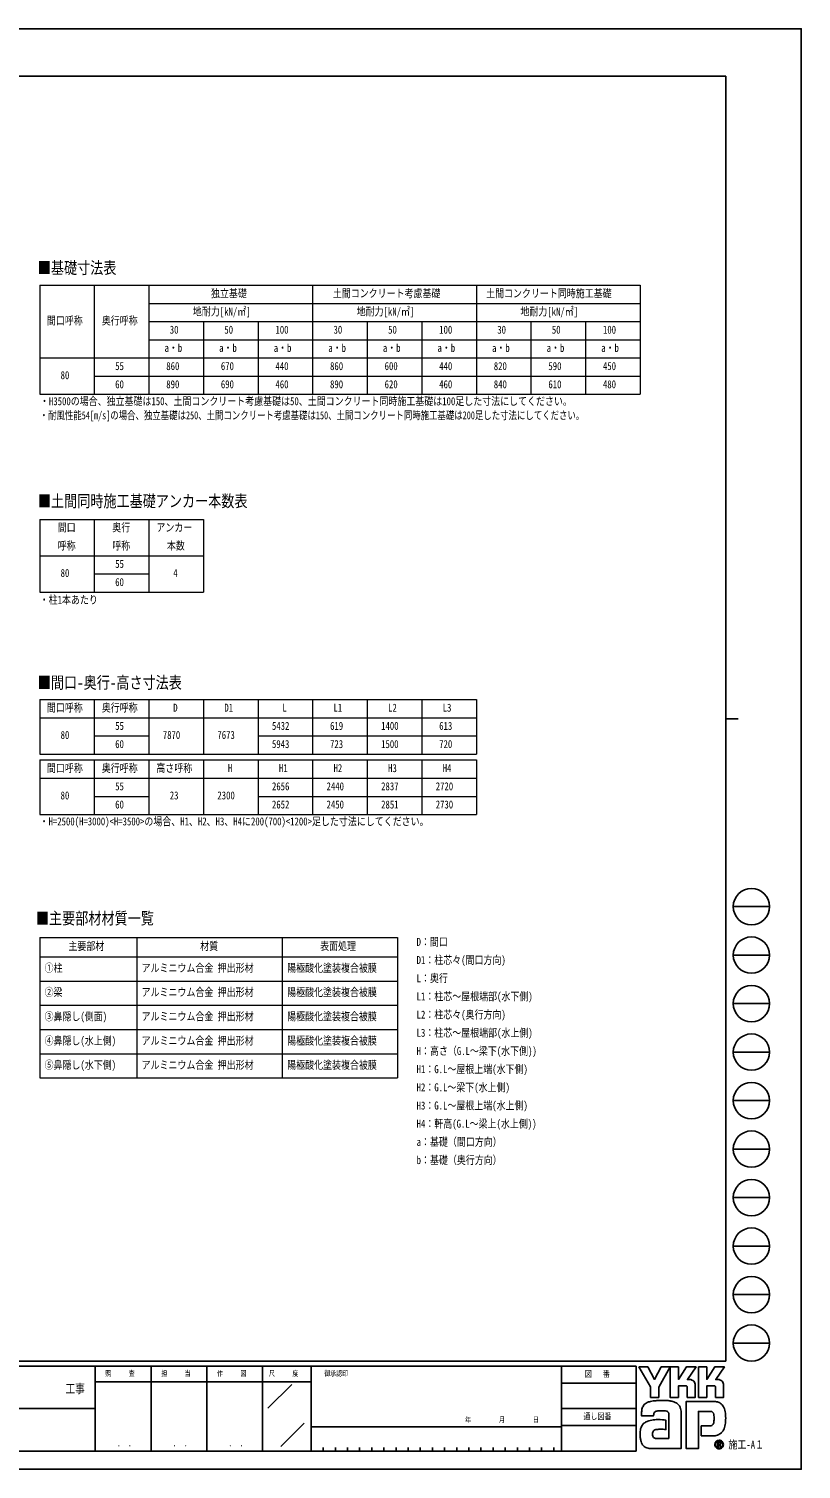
# Model space of a CAD drawing. Units: millimetres, scale not verified. Extents: x -16820 to 16820, y -11880 to 11880.
# Drawn here: x 4085 to 16820, y -11880 to 11880 of the extents above; entities that cross this region are included whole.
import ezdxf
from ezdxf.enums import TextEntityAlignment as Align

# ---------------------------------------------------------------- set-up
doc = ezdxf.new("R2010")
doc.units = ezdxf.units.MM
doc.header["$LTSCALE"] = 50
doc.layers.add('0-1_TABLE1', color=7, linetype='Continuous', lineweight=18)
doc.layers.add('0-2_USER1', color=3, linetype='Continuous')
doc.layers.add('0-8_YKK_ZWAK', color=7, linetype='Continuous')
doc.styles.add('ＭＳ ゴシック', font='')
doc.styles.get('ＭＳ ゴシック').set_extended_font_data('MS Gothic')

msp = doc.modelspace()

# ---------------------------------------------------------------- linework, layer by layer
at = {"layer": '0-1_TABLE1'}
for p, q in [((4265.08, 7651), (14165.08, 7651)), ((4265.08, 7651), (4265.08, 5851)), ((5165.08, 7651), (5165.08, 5851)), ((6065.08, 7651), (6065.08, 5851)), ((8765.08, 7651), (8765.08, 5851)), ((11465.08, 7651), (11465.08, 5851)), ((6065.08, 7351), (14165.08, 7351)), ((6065.08, 7051), (14165.08, 7051)), ((6965.08, 7051), (6965.08, 5851)), ((7865.08, 7051), (7865.08, 5851)), ((9665.08, 7051), (9665.08, 5851)), ((10565.08, 7051), (10565.08, 5851)), ((12365.08, 7051), (12365.08, 5851)), ((13265.08, 7051), (13265.08, 5851)), ((6065.08, 6751), (14165.08, 6751)), ((4265.08, 6451), (14165.08, 6451)), ((5165.08, 6151), (14165.08, 6151)), ((4265.08, 3788), (6965.08, 3788)), ((4265.08, 3788), (4265.08, 2588)), ((5165.08, 3788), (5165.08, 2588)), ((6065.08, 3788), (6065.08, 2588)), ((6965.08, 3788), (6965.08, 2588)), ((4265.08, 3188), (6965.08, 3188)), ((5165.08, 2888), (6065.08, 2888)), ((4265.08, 2588), (6965.08, 2588)), ((4265.08, 816), (11465.08, 816)), ((4265.08, 816), (4265.08, -84)), ((5165.08, 816), (5165.08, -84)), ((6065.08, 816), (6065.08, -84)), ((6965.08, 816), (6965.08, -84)), ((7865.08, 816), (7865.08, -84)), ((8765.08, 816), (8765.08, -84)), ((9665.08, 816), (9665.08, -84)), ((10565.08, 816), (10565.08, -84)), ((11465.08, 816), (11465.08, -84)), ((4265.08, 516), (11465.08, 516)), ((5165.08, 216), (6065.08, 216)), ((7865.08, 216), (11465.08, 216)), ((4265.08, -84), (11465.08, -84)), ((4265.08, -181), (11465.08, -181)), ((4265.08, -181), (4265.08, -1081)), ((5165.08, -181), (5165.08, -1081)), ((6065.08, -181), (6065.08, -1081)), ((6965.08, -181), (6965.08, -1081)), ((7865.08, -181), (7865.08, -1081)), ((8765.08, -181), (8765.08, -1081)), ((9665.08, -181), (9665.08, -1081)), ((10565.08, -181), (10565.08, -1081)), ((11465.08, -181), (11465.08, -1081)), ((4265.08, -481), (11465.08, -481)), ((5165.08, -781), (6065.08, -781)), ((7865.08, -781), (11465.08, -781)), ((4265.08, -1081), (11465.08, -1081)), ((4265.08, -3107), (10165.08, -3107)), ((4265.08, -3107), (4265.08, -5427)), ((5865.08, -3107), (5865.08, -5427)), ((8265.08, -3107), (8265.08, -5427)), ((10165.08, -3107), (10165.08, -5427)), ((4265.08, -3427), (10165.08, -3427)), ((4265.08, -3827), (10165.08, -3827)), ((4265.08, -4227), (10165.08, -4227)), ((4265.08, -4627), (10165.08, -4627)), ((4265.08, -5027), (10165.08, -5027)), ((4265.08, -5427), (10165.08, -5427))]:
    msp.add_line(p, q, dxfattribs=at)
for points in [[(14165.08, 7651), (14165.08, 7051), (14165.08, 5851)], [(4265.08, 5851), (5165.08, 5851), (14165.08, 5851)]]:
    msp.add_lwpolyline(points, dxfattribs=at)
at = {"layer": '0-8_YKK_ZWAK'}
for p, q in [((15580.08, 11100), (-15619.92, 11100)), ((15580.08, 11100), (15580.08, -10100)), ((15580.08, 500), (15780.08, 500)), ((15700.08, -2600), (16300.08, -2600)), ((15700.08, -3400), (16300.08, -3400)), ((15700.08, -4200), (16300.08, -4200)), ((15700.08, -5000), (16300.08, -5000)), ((15700.08, -5800), (16300.08, -5800)), ((15700.08, -6600), (16300.08, -6600)), ((15700.08, -7400), (16300.08, -7400)), ((15700.08, -8200), (16300.08, -8200)), ((15700.08, -9000), (16300.08, -9000)), ((15700.08, -9800), (16300.08, -9800)), ((15580.08, -10100), (-15619.92, -10100)), ((5180.08, -10180), (-19.92, -10180)), ((6100.08, -10180), (6100.08, -11580)), ((7020.08, -10180), (7020.08, -11580)), ((7940.08, -10180), (7940.08, -11580)), ((8740.08, -10180), (7940.08, -10180)), ((12870.08, -10180), (8740.08, -10180)), ((8740.08, -10180), (8740.08, -11580)), ((12870.08, -10180), (12870.08, -11580)), ((14100.08, -10180), (12870.08, -10180)), ((14100.08, -10180), (14100.08, -11580)), ((7940.08, -10440), (5180.08, -10440)), ((7940.08, -10440), (8740.08, -10440)), ((8028.42, -10873.16), (8420.15, -10481.43)), ((12870.08, -10460), (14100.08, -10460)), ((-19.92, -10880), (5180.08, -10880)), ((12870.08, -10880), (14100.08, -10880)), ((8242.69, -11503.95), (8627.57, -11119.07)), ((14100.08, -11160), (12870.08, -11160)), ((8740.08, -11180), (12870.08, -11180)), ((-19.92, -11580), (5180.08, -11580)), ((5180.08, -11580), (7940.08, -11580)), ((7940.08, -11580), (8740.08, -11580)), ((8740.08, -11580), (12870.08, -11580)), ((8940.08, -11520), (8940.08, -11580)), ((9140.08, -11520), (9140.08, -11580)), ((9340.08, -11520), (9340.08, -11580)), ((9540.08, -11520), (9540.08, -11580)), ((9740.08, -11520), (9740.08, -11580)), ((9940.08, -11520), (9940.08, -11580)), ((10140.08, -11520), (10140.08, -11580)), ((10340.08, -11520), (10340.08, -11580)), ((10540.08, -11520), (10540.08, -11580)), ((10740.08, -11520), (10740.08, -11580)), ((10940.08, -11520), (10940.08, -11580)), ((11140.08, -11520), (11140.08, -11580)), ((11340.08, -11520), (11340.08, -11580)), ((11540.08, -11520), (11540.08, -11580)), ((11740.08, -11520), (11740.08, -11580)), ((11940.08, -11520), (11940.08, -11580)), ((12140.08, -11520), (12140.08, -11580)), ((12340.08, -11520), (12340.08, -11580)), ((12540.08, -11520), (12540.08, -11580)), ((12740.08, -11520), (12740.08, -11580)), ((12870.08, -11580), (14100.08, -11580)), ((15466.69, -11535.92), (15466.69, -11535.92)), ((15516.66, -11422.88), (15516.66, -11422.88))]:
    msp.add_line(p, q, dxfattribs=at)
for points in [[(-16820, -11880), (16820, -11880), (16820, 11880), (-16820, 11880)], [(14144.08, -10192), (14291.32, -10192), (14401.89, -10400.4), (14512.16, -10192), (14659.51, -10192), (14470.69, -10527.96), (14470.69, -10696.54), (14336.39, -10696.54), (14336.39, -10523.43)]]:
    msp.add_lwpolyline(points, close=True, dxfattribs=at)
for points in [[(7940.08, -10180), (5180.08, -10180), (5180.08, -11580)], [(14922.19, -10506.44), (14795.08, -10506.44), (14795.08, -10696.39), (14659.66, -10696.39), (14659.66, -10192), (14795.08, -10192), (14795.08, -10398.34), (14928.28, -10192), (15087.35, -10192), (14944.64, -10400.85), (14949.7, -10400.85), (14955.28, -10400.85), (14961.01, -10400.85), (14966.53, -10400.85), (14971.46, -10400.85), (14975.44, -10400.85), (14978.1, -10400.85), (14979.07, -10400.85)], [(15390.05, -10506.44), (15263.08, -10506.44), (15263.08, -10696.54), (15127.58, -10696.54), (15127.58, -10192), (15263.08, -10192), (15263.08, -10398.34), (15396.13, -10192), (15555.21, -10192), (15412.49, -10400.85), (15417.6, -10400.85), (15423.21, -10400.85), (15428.95, -10400.85), (15434.45, -10400.85), (15439.37, -10400.85), (15443.32, -10400.85), (15445.97, -10400.85), (15446.93, -10400.85)], [(15018.02, -10408.85), (15034.2, -10418.09), (15047.89, -10430.13), (15058.9, -10444.47), (15067.02, -10460.6), (15072.04, -10477.99), (15073.77, -10496.14), (15073.77, -10696.87), (14941.64, -10696.87), (14941.64, -10525.64)], [(15485.93, -10408.85), (15502.15, -10418.09), (15515.9, -10430.13), (15526.96, -10444.47), (15535.13, -10460.6), (15540.19, -10477.99), (15541.92, -10496.14), (15541.92, -10696.54), (15409.5, -10696.54), (15409.5, -10525.64)], [(14419.18, -10929.25), (14409.89, -10934.48), (14402.64, -10940.87), (14397.15, -10948.33), (14393.17, -10956.78), (14390.42, -10966.12), (14388.64, -10976.28), (14387.56, -10987.16), (14386.92, -10998.67), (14186.98, -10999.16), (14187.56, -10971.81), (14188.67, -10941.09)], [(14830.83, -10876.66), (14836.51, -10899.61), (14839.72, -10924.17), (14840.74, -10950.34), (14840.74, -11540), (14358.21, -11540)], [(14495.79, -11062.11), (14533.63, -11064.61), (14563.38, -11067.94), (14582.84, -11071.07), (14589.82, -11072.93), (14589.82, -11225.89), (14567.69, -11223.56), (14543.42, -11222.24), (14518.59, -11221.73), (14494.75, -11221.81), (14473.47, -11222.25), (14456.33, -11222.84), (14444.9, -11223.35), (14440.74, -11223.57), (14423.45, -11226.73), (14408.54, -11231.68), (14396.01, -11238.45), (14385.87, -11247.08), (14378.11, -11257.59), (14372.73, -11270.02), (14369.74, -11284.4), (14369.14, -11300.76), (14371.05, -11318.75), (14374.87, -11333.63), (14380.37, -11345.67), (14387.31, -11355.16), (14395.44, -11362.38), (14404.54, -11367.62), (14414.35, -11371.16), (14424.64, -11373.29), (14637.05, -11373.29), (14637.05, -10980.3), (14637.11, -10972.5), (14636.7, -10964.89), (14635.71, -10957.55), (14634, -10950.58), (14631.45, -10944.1), (14627.94, -10938.19), (14623.35, -10932.95), (14617.55, -10928.5)], [(14617.55, -10928.5), (14605.09, -10923.61), (14585.18, -10919.46), (14559.76, -10916.41), (14530.83, -10914.78), (14500.33, -10914.91), (14470.25, -10917.14)], [(15315.48, -10926.03), (15124.78, -10926.03), (15124.78, -11540), (14924.92, -11540), (14924.92, -10763.17), (15389.41, -10763.17)], [(15514.85, -10818.05), (15527.89, -10834.5), (15537.65, -10850.44), (15544.46, -10864.86)], [(15498.25, -11283.89), (15479.8, -11298.23), (15460.58, -11309.5), (15440.73, -11317.92), (15420.4, -11323.68), (15399.74, -11326.98), (15378.88, -11328.04), (15173.44, -11328.04), (15173.44, -11166.65), (15289.29, -11166.65), (15310.65, -11166.35), (15329.43, -11164.54), (15345.54, -11159.81)], [(15383.31, -11043.99), (15383.06, -11018.53), (15381.84, -10995.59), (15378.97, -10975.45), (15373.75, -10958.37)], [(15498.42, -11450.39), (15498.33, -11448.04), (15498.03, -11445.79), (15497.55, -11443.62), (15496.87, -11441.55), (15496.01, -11439.59), (15494.96, -11437.75), (15493.73, -11436.03), (15492.32, -11434.45), (15490.47, -11432.81), (15488.41, -11431.38), (15486.16, -11430.17), (15483.73, -11429.17), (15481.11, -11428.39), (15478.33, -11427.83), (15475.4, -11427.49), (15472.31, -11427.37), (15441.99, -11427.37), (15441.99, -11516.56), (15451.16, -11516.56), (15451.16, -11436.47), (15472.31, -11436.47), (15474.49, -11436.54), (15476.55, -11436.75), (15478.47, -11437.11), (15480.25, -11437.6), (15481.89, -11438.22), (15483.37, -11438.98), (15484.7, -11439.87), (15485.86, -11440.89)], [(15489.44, -11450.39), (15488.88, -11454.67), (15487.35, -11458.05), (15485.05, -11460.63), (15482.18, -11462.5), (15478.97, -11463.78), (15475.62, -11464.56), (15472.33, -11464.96), (15469.31, -11465.06), (15461.38, -11465.06), (15465.38, -11471.88), (15491.57, -11516.86), (15502.06, -11516.86), (15476.8, -11473.56), (15479.17, -11473.09), (15481.42, -11472.5), (15483.56, -11471.78), (15485.58, -11470.93), (15487.47, -11469.96), (15489.23, -11468.86), (15490.85, -11467.64), (15492.32, -11466.3)]]:
    msp.add_lwpolyline(points, dxfattribs=at)
for centre in [(16000.08, -2600), (16000.08, -3400), (16000.08, -4200), (16000.08, -5000), (16000.08, -5800), (16000.08, -6600), (16000.08, -7400), (16000.08, -8200), (16000.08, -9000), (16000.08, -9800)]:
    msp.add_circle(centre, 300, dxfattribs=at)
for centre, radius, start, end in [((14979.26, -10500.76), 99.91, 78.26798, 90.11215), ((14980.7, -10493.48), 92.5, 66.19963, 78.22058), ((15447.12, -10500.93), 100.09, 78.27851, 90.10826), ((15448.5, -10493.92), 92.94, 66.2483, 78.23226), ((14922.9, -10525.17), 18.75, 358.57817, 92.1683), ((15390.84, -10525.08), 18.66, 358.29941, 92.43455), ((14551.22, -10961.83), 363.14, 171.55622, 176.72493), ((14428.16, -10943.47), 238.72, 163.48385, 171.57982), ((14366.42, -10925.15), 174.32, 152.2125, 163.4865), ((14339.75, -10911.36), 144.29, 138.03852, 152.12015), ((14339.73, -10912.03), 144.73, 122.60463, 137.83438), ((14358.86, -10942.98), 181.11, 108.37421, 122.42809), ((14389.17, -11050.77), 293, 100.93159, 107.35499), ((14488.21, -11531.27), 783.59, 97.86054, 101.37938), ((14534.71, -11854.32), 1109.97, 94.90201, 97.9576), ((14471.96, -11054.52), 135.93, 102.4979, 112.84632), ((14537.88, -11880.18), 1136.01, 91.6169, 94.94971), ((14498.26, -11167.97), 252.4, 96.37207, 102.75341), ((14533.48, -11696.24), 952.01, 87.51794, 91.66439), ((14545.84, -11431.1), 686.59, 81.92631, 87.59083), ((14582.35, -11180.92), 433.76, 73.67137, 82.05943), ((14636.5, -10999.67), 244.6, 60.60528, 73.9085), ((14658.67, -10955.46), 195.21, 52.17347, 59.90542), ((14678.5, -10929.79), 162.78, 43.55042, 52.14561), ((14689.43, -10919.23), 147.59, 34.48659, 43.50182), ((14689.5, -10919.01), 147.4, 25.58915, 34.43128), ((14676.39, -10925.15), 161.88, 17.43089, 25.54591), ((15316.57, -11024.04), 98.02, 77.94572, 90.63794), ((15325.08, -10984.07), 57.15, 60.20991, 77.92418), ((15381.82, -10976.85), 213.82, 78.73198, 87.96551), ((15388.09, -10944.79), 181.15, 69.03034, 78.69541), ((15393.93, -10929.2), 164.51, 59.39484, 68.9885), ((15396.64, -10924.46), 159.04, 50.3012, 59.3616), ((15395.65, -10925.57), 160.53, 42.05209, 50.28551), ((15316.37, -10971.25), 251.69, 14.76267, 25.00486), ((15162.01, -11013.32), 411.68, 7.9139, 14.95041), ((14339.71, -11250.68), 170.2, 142.04688, 153.80771), ((14333.9, -11246.51), 163.05, 130.60221, 141.94427), ((14343.5, -11258.05), 178.07, 120.60724, 130.53081), ((14362.46, -11290.29), 215.47, 112.58838, 120.58162), ((14387.97, -11351.6), 281.87, 106.61303, 112.59024), ((14428.1, -11486.45), 422.57, 99.87193, 106.59825), ((14450.58, -11613.09), 551.18, 94.78469, 99.91711), ((14461.52, -11739.08), 677.65, 90.80099, 94.81812), ((14463.18, -11832.9), 771.48, 87.57779, 90.82714), ((15326.88, -11117.71), 46.05, 293.91672, 314.09376), ((15330.61, -10973.68), 45.39, 39.8078, 59.75378), ((15320.6, -11112.17), 54.4, 314.78099, 333.92928), ((15322.85, -10979.62), 55.15, 22.65544, 39.38165), ((15280.2, -11092.55), 99.31, 334.00676, 347.34989), ((15169.99, -11067.03), 212.44, 347.14308, 355.40008), ((14928.81, -11046.31), 454.5, 355.2339, 0.29193), ((15076.6, -11059.17), 497.67, 347.15166, 352.97565), ((15007.83, -11035.74), 567.48, 2.54376, 8.01251), ((14944.68, -11042.01), 630.7, 352.8937, 357.82206), ((14919.45, -11040.38), 655.97, 357.76419, 2.60674), ((14552.53, -11293.95), 389.16, 174.55588, 182.47272), ((14769.99, -11290.53), 606.59, 181.90948, 187.89042), ((14435.93, -11282.78), 272.02, 164.97537, 174.56739), ((14514.77, -11326.42), 348.86, 187.80471, 196.36971), ((14369.83, -11265.16), 203.61, 153.89178, 164.94341), ((15466.81, -11472.76), 70.56, 90.09157, 179.92363), ((15466.8, -11472.62), 70.43, 44.93442, 90.08536), ((15364.91, -11133.55), 200.95, 311.57033, 318.66243), ((15341.65, -11113.15), 231.89, 318.67367, 325.29112), ((15401.44, -11157.7), 157.39, 326.23251, 339.61931), ((15253.62, -11100.47), 315.9, 339.22498, 347.31457), ((14380.02, -11366.23), 208.35, 196.3102, 208.20993), ((14321.34, -11397.46), 141.88, 208.29777, 223.35561), ((14308.1, -11409.1), 124.27, 223.64205, 239.63663), ((14319.09, -11389.12), 147.06, 239.8785, 253.65355), ((14339.2, -11320.03), 219.02, 253.69102, 263.74909), ((14356.23, -11168.39), 371.62, 263.68487, 270.30455), ((15466.38, -11472.84), 70.14, 179.86065, 225.14399), ((15466.36, -11472.53), 62.75, 134.8007, 180.12175), ((15466.11, -11472.93), 62.49, 179.75513, 225.29722), ((15466.71, -11472.84), 70.37, 224.94536, 269.98445), ((15466.55, -11472.18), 62.62, 89.86602, 135.149), ((15466.57, -11473.5), 62.42, 224.62822, 270.10973), ((15466.82, -11472.65), 63.1, 45.03108, 90.11509), ((15466.59, -11472.56), 63.35, 270.09072, 359.90926), ((15466.71, -11472.5), 70.72, 269.98802, 314.93777), ((15476.03, -11450.01), 13.41, 358.3894, 42.86139), ((15476.3, -11451.03), 22.14, 316.37674, 1.6565), ((15466.86, -11472.67), 63.09, 0.00643, 45.07115), ((15467.36, -11472.41), 69.88, 359.78949, 45.13288), ((15467.19, -11472.95), 70.06, 314.92572, 0.23508)]:
    msp.add_arc(centre, radius, start, end, dxfattribs=at)

# ---------------------------------------------------------------- texts
at = {"layer": '0-1_TABLE1', "style": 'ＭＳ ゴシック', "width": 0.8}
for s, p in [('独立基礎', (7088.68, 7411)), ('土間コンクリート考慮基礎', (9097.48, 7411)), ('土間コンクリート同時施工基礎', (11624.68, 7411)), ('間口呼称', (4383.88, 6961)), ('奥行呼称', (5288.68, 6961)), ('地耐力[kN/㎡]', (6791.08, 7111)), ('地耐力[kN/㎡]', (9491.08, 7111)), ('地耐力[kN/㎡]', (12191.08, 7111)), ('30', (6409.48, 6811)), ('50', (7309.48, 6811)), ('100', (8151.88, 6811)), ('30', (9109.48, 6811)), ('50', (10009.48, 6811)), ('100', (10851.88, 6811)), ('30', (11809.48, 6811)), ('50', (12709.48, 6811)), ('100', (13551.88, 6811)), ('a・b', (6323.08, 6511)), ('a・b', (7223.08, 6511)), ('a・b', (8123.08, 6511)), ('a・b', (9023.08, 6511)), ('a・b', (9923.08, 6511)), ('a・b', (10823.08, 6511)), ('a・b', (11723.08, 6511)), ('a・b', (12623.08, 6511)), ('a・b', (13523.08, 6511)), ('80', (4609.48, 6061)), ('55', (5509.48, 6211)), ('860', (6351.88, 6211)), ('670', (7251.88, 6211)), ('440', (8151.88, 6211)), ('860', (9051.88, 6211)), ('600', (9951.88, 6211)), ('440', (10851.88, 6211)), ('820', (11751.88, 6211)), ('590', (12651.88, 6211)), ('450', (13551.88, 6211)), ('60', (5509.48, 5911)), ('890', (6351.88, 5911)), ('690', (7251.88, 5911)), ('460', (8151.88, 5911)), ('890', (9051.88, 5911)), ('620', (9951.88, 5911)), ('460', (10851.88, 5911)), ('840', (11751.88, 5911)), ('610', (12651.88, 5911)), ('480', (13551.88, 5911)), ('間口', (4561.48, 3548)), ('奥行', (5461.48, 3548)), ('アンカー', (6188.68, 3548)), ('呼称', (4561.48, 3248)), ('呼称', (5461.48, 3248)), ('本数', (6361.48, 3248)), ('55', (5509.48, 2948)), ('80', (4609.48, 2798)), ('4', (6467.08, 2798)), ('60', (5509.48, 2648)), ('間口呼称', (4383.88, 576)), ('奥行呼称', (5288.68, 576)), ('D', (6467.08, 576)), ('D1', (7309.48, 576)), ('L', (8267.08, 576)), ('L1', (9109.48, 576)), ('L2', (10009.48, 576)), ('L3', (10909.48, 576)), ('80', (4609.48, 126)), ('55', (5509.48, 276)), ('7870', (6294.28, 126)), ('7673', (7194.28, 126)), ('5432', (8094.28, 276)), ('619', (9051.88, 276)), ('1400', (9894.28, 276)), ('613', (10851.88, 276)), ('60', (5509.48, -24)), ('5943', (8094.28, -24)), ('723', (9051.88, -24)), ('1500', (9894.28, -24)), ('720', (10851.88, -24)), ('間口呼称', (4383.88, -421)), ('奥行呼称', (5288.68, -421)), ('高さ呼称', (6188.68, -421)), ('H', (7367.08, -421)), ('H1', (8209.48, -421)), ('H2', (9109.48, -421)), ('H3', (10009.48, -421)), ('H4', (10909.48, -421)), ('80', (4609.48, -871)), ('55', (5509.48, -721)), ('23', (6409.48, -871)), ('2300', (7194.28, -871)), ('2656', (8094.28, -721)), ('2440', (8994.28, -721)), ('2837', (9894.28, -721)), ('2720', (10794.28, -721)), ('60', (5509.48, -1021)), ('2652', (8094.28, -1021)), ('2450', (8994.28, -1021)), ('2851', (9894.28, -1021)), ('2730', (10794.28, -1021)), ('主要部材', (4738.68, -3357)), ('材質', (6911.48, -3357)), ('表面処理', (8888.68, -3357)), ('①柱', (4345.08, -3717)), ('アルミニウム合金 押出形材', (5945.08, -3717)), ('陽極酸化塗装複合被膜', (8345.08, -3717)), ('②梁', (4345.08, -4117)), ('アルミニウム合金 押出形材', (5945.08, -4117)), ('陽極酸化塗装複合被膜', (8345.08, -4117)), ('③鼻隠し(側面)', (4345.08, -4517)), ('アルミニウム合金 押出形材', (5945.08, -4517)), ('陽極酸化塗装複合被膜', (8345.08, -4517)), ('④鼻隠し(水上側)', (4345.08, -4917)), ('アルミニウム合金 押出形材', (5945.08, -4917)), ('陽極酸化塗装複合被膜', (8345.08, -4917)), ('⑤鼻隠し(水下側)', (4345.08, -5317)), ('アルミニウム合金 押出形材', (5945.08, -5317)), ('陽極酸化塗装複合被膜', (8345.08, -5317))]:
    msp.add_text(s, height=132, dxfattribs=at).set_placement(p, align=Align.BOTTOM_LEFT)
at = {"layer": '0-2_USER1', "style": 'ＭＳ ゴシック'}
for s, height, width, p in [('■基礎寸法表', 197.9, 0.8, (4233.49, 7778.69)), ('・H3500の場合、独立基礎は150、土間コンクリート考慮基礎は50、土間コンクリート同時施工基礎は100足した寸法にしてください。', 132, 0.8, (4269.76, 5631.43)), ('・耐風性能54[m/s]の場合、独立基礎は250、土間コンクリート考慮基礎は150、土間コンクリート同時施工基礎は200足した寸法にしてください。', 132, 0.75, (4264.6, 5398.84)), ('■土間同時施工基礎アンカー本数表', 197.9, 0.8, (4235.8, 3932.42)), ('・柱1本あたり', 132, 0.8, (4264.6, 2355.32)), ('■間口-奥行-高さ寸法表', 197.9, 0.8, (4233.49, 937.41)), ('・H=2500(H=3000)<H=3500>の場合、H1、H2、H3、H4に200(700)<1200>足した寸法にしてください。', 132, 0.8, (4262.71, -1299.93)), ('■主要部材材質一覧', 197.9, 0.8, (4203.13, -2950.49)), ('D：間口', 132, 0.8, (10479.35, -3286.64)), ('D1：柱芯々(間口方向)', 132, 0.8, (10479.35, -3586.64)), ('L：奥行', 132, 0.8, (10479.35, -3886.64)), ('L1：柱芯～屋根端部(水下側)', 132, 0.8, (10479.35, -4186.64)), ('L2：柱芯々(奥行方向)', 132, 0.8, (10479.35, -4486.64)), ('L3：柱芯～屋根端部(水上側)', 132, 0.8, (10479.35, -4786.64)), ('H：高さ（G.L～梁下(水下側))', 132, 0.8, (10479.35, -5086.64)), ('H1：G.L～屋根上端(水下側)', 132, 0.8, (10479.35, -5386.64)), ('H2：G.L～梁下(水上側)', 132, 0.8, (10479.35, -5686.64)), ('H3：G.L～屋根上端(水上側)', 132, 0.8, (10479.35, -5986.64)), ('H4：軒高(G.L～梁上(水上側))', 132, 0.8, (10479.35, -6286.64)), ('a：基礎（間口方向）', 132, 0.8, (10479.35, -6586.64)), ('b：基礎（奥行方向）', 132, 0.8, (10479.35, -6886.64))]:
    msp.add_text(s, height=height, dxfattribs=dict(at, width=width)).set_placement(p, align=Align.BOTTOM_LEFT)
at = {"layer": '0-8_YKK_ZWAK', "style": 'ＭＳ ゴシック', "width": 0.8}
for s, height, p in [('照     査', 87.98, (5345.68, -10370)), ('担     当', 87.98, (6268.88, -10370)), ('作     図', 87.98, (7188.88, -10370)), ('尺     度', 87.98, (8045.68, -10370)), ('御承認印', 87.98, (8956.55, -10370)), ('図\u3000 番', 102.6, (13253.61, -10390)), ('工事', 146.6, (4689.33, -10669.86)), ('年        月        日', 87.98, (11279.63, -11132.86)), ('通し図番', 102.6, (13231.21, -11090)), ('施工-A１', 132, (15620.08, -11580)), ('． ．', 103.7, (5540, -11537.41)), ('． ．', 103.7, (6460, -11537.41)), ('． ．', 103.7, (7380, -11537.41))]:
    msp.add_text(s, height=height, dxfattribs=at).set_placement(p, align=Align.BOTTOM_LEFT)

doc.saveas('drawing.dxf')
